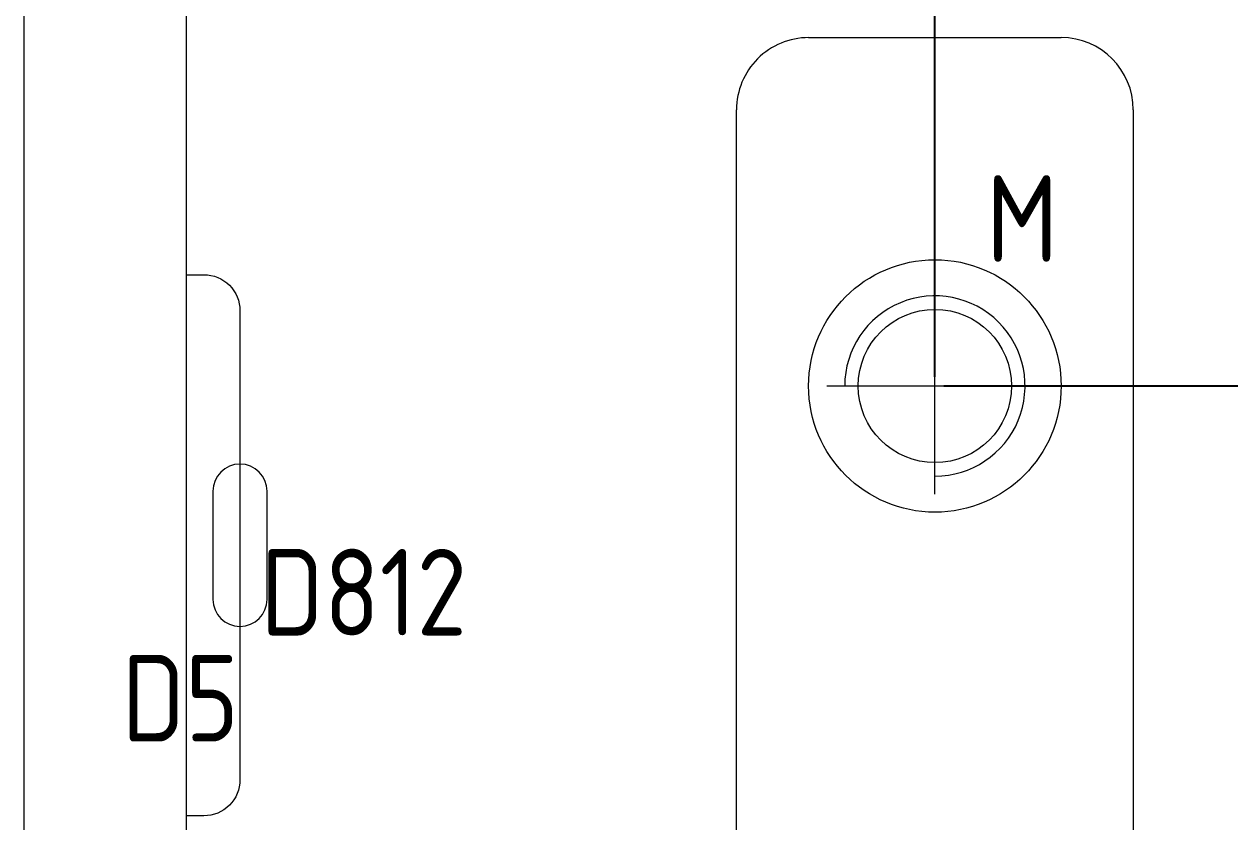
# Model space of a CAD drawing. Header units: millimetres. Extents: x 124212 to 124635, y 643 to 923.
# Drawn here: x 124374.2 to 124441, y 838.4 to 882.6 of the extents above; entities that cross this region are included whole.
import ezdxf
from ezdxf.enums import TextEntityAlignment as Align

# ---------------------------------------------------------------- set-up
doc = ezdxf.new("R2010")
doc.units = ezdxf.units.MM
for name, pattern in [('CENTER', [0]), ('DASHED', [0]), ('HIDDEN', [0])]:
    doc.linetypes.add(name, pattern=pattern)
for name, color, linetype in [('DIE_P', 2, 'Continuous'), ('DIM', 4, 'Continuous'), ('PRESS', 3, 'Continuous'), ('TEXT', 4, 'Continuous')]:
    doc.layers.add(name, color=color, linetype=linetype)
doc.styles.add('gbenor', font='gbenor.shx', dxfattribs={"bigfont": 'gbcbig.shx'})
doc.styles.get("Standard").update_dxf_attribs({"font": 'txt.shx', "width": 0.85, "bigfont": 'ctxt.shx'})
doc.dimstyles.new('T-2-WX', dxfattribs={"dimtxt": 2, "dimasz": 2, "dimexe": 0.5, "dimexo": 0.5, "dimgap": 0.5, "dimtad": 1, "dimtxsty": 'Standard', "dimblk": 'OPEN30', "dimcen": 0, "dimazin": 3, "dimtfac": 1, "dimtmove": 0, "dimatfit": 3, "dimldrblk": 'OPEN30', "dimlwd": -1, "dimlwe": -1})

# ---------------------------------------------------------------- blocks, each defined once
blk = doc.blocks.new('*u7579')
at = {"layer": 'DIE_P', "color": 2, "linetype": 'Continuous', "lineweight": 13}
for p, q in [((-18, 76.567), (-4, 76.567)), ((-22, 0), (-22, 72.567)), ((0, 72.567), (0, 0))]:
    blk.add_line(p, q, dxfattribs=at)
for centre, start, end in [((-18, 72.567), 89.99999, 180), ((-4, 72.567), 360, 90)]:
    blk.add_arc(centre, 4, start, end, dxfattribs=at)
blk = doc.blocks.new('*D7590')
at = {"layer": 'Defpoints', "color": 0}
for p in [(124424.652, 862.536), (124485.152, 862.536), (124374.152, 796.534)]:
    blk.add_point(p, dxfattribs=at)
at = {"layer": 'DIM', "color": 0}
for p, q in [((124425.152, 862.536), (124477.152, 862.536)), ((124477.152, 862.536), (124481.152, 862.536)), ((124481.152, 862.536), (124488.324, 862.536))]:
    blk.add_line(p, q, dxfattribs=at)
at = {"layer": 'DIM', "color": 0, "lineweight": 5, "insert": (124486.988, 864.036), "char_height": 2, "attachment_point": 5}
blk.add_mtext('66', dxfattribs=at)
blk = doc.blocks.new('_Open30')
blk = doc.blocks.new('*D7591')
at = {"layer": 'Defpoints', "color": 0}
for p in [(124475.152, 897.534), (124485.152, 897.534), (124374.152, 796.534)]:
    blk.add_point(p, dxfattribs=at)
at = {"layer": 'DIM', "color": 0}
blk.add_line((124475.652, 897.534), (124489.295, 897.534), dxfattribs=at)
at = {"layer": 'DIM', "color": 0, "lineweight": 5, "insert": (124487.474, 899.034), "char_height": 2, "attachment_point": 5}
blk.add_mtext('101', dxfattribs=at)
blk = doc.blocks.new('*D7596')
at = {"layer": 'Defpoints', "color": 0}
for p in [(124475.152, 907.534), (124475.152, 897.534), (124374.152, 796.534)]:
    blk.add_point(p, dxfattribs=at)
at = {"layer": 'DIM', "color": 0}
blk.add_line((124475.152, 898.034), (124475.152, 911.676), dxfattribs=at)
at = {"layer": 'DIM', "color": 0, "lineweight": 5, "insert": (124473.652, 909.855), "char_height": 2, "attachment_point": 5, "rotation": 90}
blk.add_mtext('101', dxfattribs=at)
blk = doc.blocks.new('*D7597')
at = {"layer": 'Defpoints', "color": 0}
for p in [(124424.652, 907.534), (124424.652, 862.536), (124374.152, 796.534)]:
    blk.add_point(p, dxfattribs=at)
at = {"layer": 'DIM', "color": 0}
blk.add_line((124424.652, 863.036), (124424.652, 913.215), dxfattribs=at)
at = {"layer": 'DIM', "color": 0, "lineweight": 5, "insert": (124422.962, 910.624), "char_height": 2, "attachment_point": 5, "rotation": 90}
blk.add_mtext('50,5', dxfattribs=at)

msp = doc.modelspace()

# ---------------------------------------------------------------- linework, layer by layer
at = {"layer": 'DIE_P', "color": 1, "linetype": 'Continuous', "lineweight": 5}
msp.add_lwpolyline([(124384.152, 897.532), (124465.152, 897.532, -0.414214), (124466.152, 896.532), (124466.152, 807.036, 0.414214), (124467.652, 805.536), (124470.652, 805.536, -0.414214), (124472.152, 804.036), (124472.152, 798.036, -0.414214), (124470.652, 796.536), (124378.652, 796.536, -0.414214), (124377.152, 798.036), (124377.152, 804.036, -0.414214), (124378.652, 805.536), (124381.652, 805.536, 0.414214), (124383.152, 807.036), (124383.152, 896.532, -0.414214)], format="xyb", close=True, dxfattribs=at)
at = {"layer": 'DIE_P', "color": 6, "linetype": 'Continuous', "lineweight": 5}
msp.add_lwpolyline([(124383.152, 868.705), (124384.122, 868.705, -0.414214), (124386.122, 866.705), (124386.122, 840.705, -0.414214), (124384.122, 838.705), (124383.152, 838.705)], format="xyb", dxfattribs=at)
at = {"layer": 'DIE_P', "linetype": 'CENTER', "lineweight": 5}
for points in [[(124424.652, 856.536), (124424.652, 868.536)], [(124418.652, 862.536), (124430.652, 862.536)]]:
    msp.add_lwpolyline(points, dxfattribs=at)
at = {"layer": 'DIE_P', "lineweight": 5}
msp.add_lwpolyline([(124424.652, 857.536, 2.414214), (124419.652, 862.536)], format="xyb", dxfattribs=at)
at = {"layer": 'DIE_P', "color": 3, "linetype": 'DASHED', "lineweight": 5, "ltscale": 0.5}
msp.add_lwpolyline([(124387.622, 850.705), (124387.622, 856.705, 1), (124384.622, 856.705), (124384.622, 850.705, 1)], format="xyb", close=True, dxfattribs=at)
at = {"layer": 'DIE_P', "linetype": 'Continuous', "lineweight": 5}
msp.add_circle((124424.652, 862.536), 7, dxfattribs=at)
at = {"layer": 'DIE_P', "lineweight": 5}
msp.add_circle((124424.652, 862.536), 4.25, dxfattribs=at)
at = {"layer": 'PRESS', "color": 8, "linetype": 'HIDDEN', "lineweight": 5}
msp.add_lwpolyline([(124374.152, 796.534), (124374.152, 897.534), (124475.152, 897.534), (124475.152, 796.534)], close=True, dxfattribs=at)

# ---------------------------------------------------------------- block references
at = {"layer": 'PRESS', "color": 4, "lineweight": 5}
msp.add_blockref('*u7579', (124435.652, 805.286), dxfattribs=at)

# ---------------------------------------------------------------- texts
at = {"layer": 'TEXT', "color": 4, "lineweight": 5, "style": 'gbenor'}
msp.add_text('M', height=4.8, dxfattribs=at).set_placement((124429.491, 871.826), align=Align.MIDDLE_CENTER)
at = {"layer": 'TEXT', "color": 6, "lineweight": 5, "style": 'gbenor'}
for s, p in [('D812', (124392.983, 851.1)), ('D5', (124382.815, 845.224))]:
    msp.add_text(s, height=4.8, dxfattribs=at).set_placement(p, align=Align.MIDDLE_CENTER)

# ---------------------------------------------------------------- dimensions: what is measured, and where the dimension line sits
at = {"layer": 'DIM', "lineweight": 5}
for feature_location, offset, dtype, picture, middle in [((124424.652, 862.536), (0, 44.998), 1, '*D7597', (124422.962, 910.624)), ((124475.152, 897.534), (0, 10), 1, '*D7596', (124473.652, 909.855)), ((124475.152, 897.534), (10, 0), 0, '*D7591', (124487.474, 899.034)), ((124424.652, 862.536), (60.5, 0), 0, '*D7590', (124486.988, 864.036))]:
    dim = msp.add_ordinate_dim(feature_location=feature_location, offset=offset, dtype=dtype, origin=(124374.152, 796.534), dimstyle='T-2-WX', dxfattribs=at)
    dim.commit()
    dim.dimension.update_dxf_attribs({"geometry": picture, "text_midpoint": middle})

doc.saveas('drawing.dxf')
